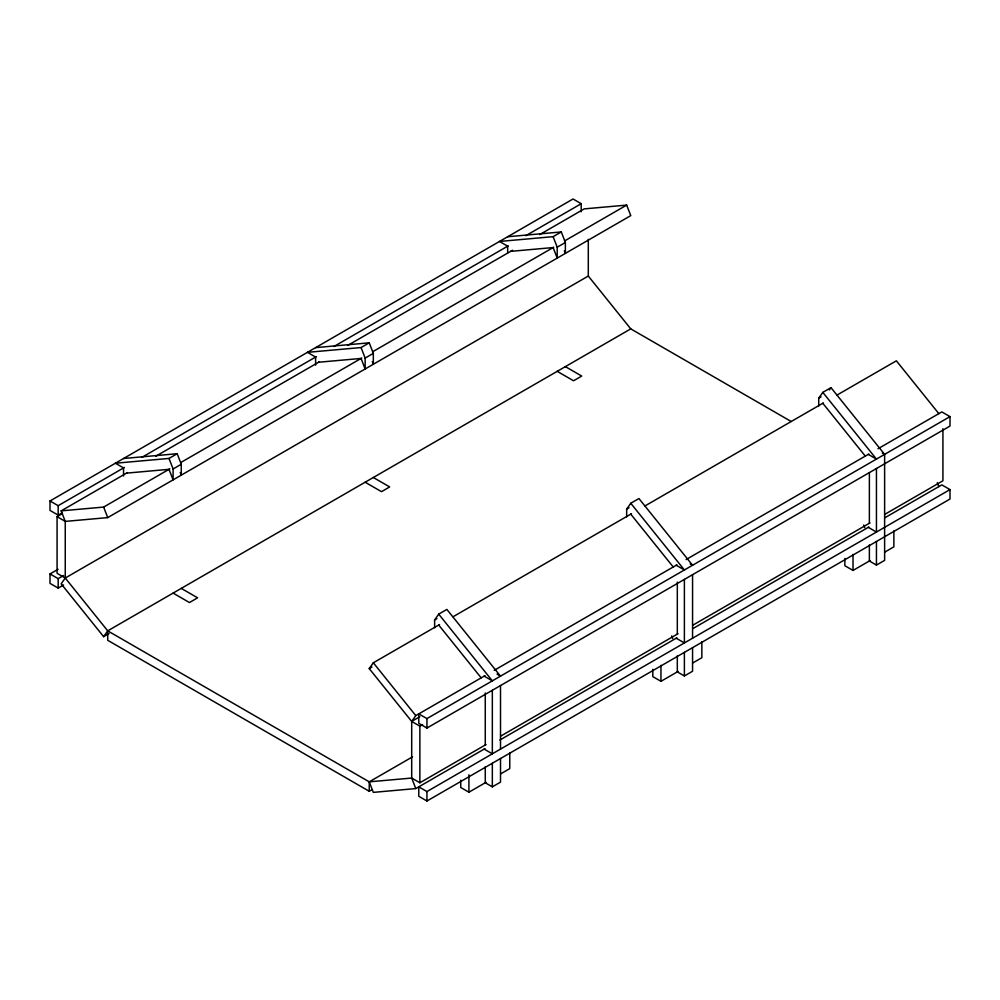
<?xml version="1.0" encoding="UTF-8"?>
<svg xmlns="http://www.w3.org/2000/svg" width="1000" height="1000" viewBox="0 0 1000 1000"><rect width="100%" height="100%" fill="white"/><g stroke="black" fill="none" stroke-linecap="round" stroke-linejoin="round"><path stroke-width="1.5" d="M588.3 239.312L588.3 276.05L65.25 578.025L61.163 583.837L103.625 636.663L109.038 633.55M103.625 636.663L107.713 630.85L630.763 328.875L791.175 421.488M422.575 724.587L419.875 726.15L411.7 721.425L369.237 668.6L373.325 662.788L439.55 624.55M434.625 627.737L434.625 619.95L438.7 614.138L446.875 609.425L500.513 676.137L497 674.112M485.012 748.612L415.788 788.575L411.7 778.05L411.7 721.425L415.788 715.612L485.012 675.65M626.675 516.85L626.675 509.075L630.763 503.263L638.938 498.537L692.562 565.25L690.225 563.913M818.725 405.975L818.725 398.188L822.812 392.375L830.987 387.663L884.625 454.375L884.625 560.375L876.45 565.087L869.375 561L869.375 545.025M829.35 389.988L830.987 387.663M62.225 512.788L58.175 515.125L50 510.412L50 500.975L573.05 198.988L581.213 203.713L581.213 211.8M50 500.975L58.175 505.688L124.4 467.45M141.962 457.312L316.312 356.65M333.888 346.512L508.237 245.85M525.8 235.7L581.213 203.713M486.1 744.525L419.875 782.763L411.7 778.05L369.237 781.838L107.713 630.85L65.25 578.025L65.25 521.4L61.163 510.875L127.387 472.638M155.775 456.25L319.312 361.838M347.688 345.45L512.575 250.25M539.612 234.638L584.212 208.888L626.675 205.1L630.763 215.625L107.713 517.612L65.25 521.4L57.075 516.688L57.075 573.3L65.25 578.025M57.075 516.688L62.488 513.562M123.55 476.025L123.55 467.938L115.375 463.225L169.013 458.438L177.188 453.713L181.275 464.25L181.275 475.138L180.25 472.512M315.613 365.15L315.613 357.062L307.438 352.337L361.062 347.55L369.237 342.837L373.325 353.363L373.325 364.263L372.3 361.625M507.663 252.913L507.663 246.175L499.487 241.462L553.125 236.663L561.3 231.95L565.375 242.488L565.375 253.375L564.362 250.75M61.163 510.875L103.625 507.075L169.85 468.837M180.662 462.6L361.775 358.038M372.587 351.8L553.688 247.237M564.5 240.987L626.675 205.1M126.55 473.125L169.013 469.325L173.1 479.862L173.1 468.963L181.275 464.25M318.6 362.238L361.062 358.45L365.15 368.975L365.15 358.088L373.325 353.363M510.65 251.363L553.125 247.562L557.212 258.1L557.212 247.2L565.375 242.488M63.575 584.975L58.175 588.088L50 583.375L50 573.938L58.1 569.263M50 573.938L58.175 578.65L63.575 575.538M434.625 619.95L436.95 618.6M626.675 509.075L629.012 507.725M818.725 398.188L821.062 396.838M453.062 616.75L631.462 513.75M644.987 505.938L823.388 402.938M836.9 395.138L896.375 360.812L938.838 413.638M369.237 668.6L371.938 667.038M494.175 670.35L676.925 564.85M686.1 559.55L868.85 454.05M878.012 448.75L941.825 411.912L950 416.625L950 426.062L426.95 728.037L418.787 723.325L418.787 713.888L426.95 718.6L950 416.625M411.7 721.425L419.812 716.737M371.912 789.737L369.237 791.275L369.237 781.838L412.488 756.875M500.975 735.95L678.025 633.725M692.887 625.15L869.938 522.925M884.8 514.338L942.925 480.788L942.925 428.762M499.875 740.037L676.925 637.812M692.85 628.612L868.85 527.013M884.775 517.812L941.825 484.875L950 489.588L950 499.025L426.95 801.012L418.787 796.287L418.787 786.85L426.95 791.575L950 489.588M460.737 780.225L460.737 787.487L468.913 792.2L486.05 782.312M500.55 773.938L509.775 768.612L509.775 752.638M652.8 669.338L652.8 676.6L660.962 681.325L678.1 671.425M692.6 663.05L701.838 657.725L701.838 641.762M844.85 558.462L844.85 565.725L853.025 570.438L870.163 560.55M884.663 552.175L893.888 546.85L893.888 530.875M485.262 766.8L485.262 782.763L492.337 786.85L500.513 782.138L500.513 758.538M677.312 655.913L677.312 671.888L684.388 675.975L692.562 671.25L692.562 647.663M507.663 236.737L561.3 231.95M315.613 347.625L369.237 342.837M123.55 458.5L177.188 453.713M415.788 788.575L373.325 792.375L369.237 781.838M882.288 453.025L884.625 454.375M868.275 454.375L876.45 459.087L822.812 392.375M868.275 527.337L876.45 532.062L876.45 468.525M565.375 366.625L581.725 376.062L573.55 380.775L557.212 371.337M676.213 565.25L684.388 569.975L630.763 503.263M676.213 638.225L684.388 642.938L684.388 579.412M373.325 477.5L389.675 486.938L381.5 491.662L365.15 482.225M484.162 676.137L492.337 680.85L438.7 614.138M484.162 749.1L492.337 753.825L492.337 690.288M181.275 588.387L197.613 597.825L189.438 602.537L173.1 593.1M369.237 791.275L107.713 640.288L107.713 630.85M822.812 403.275L865.288 456.1M588.3 276.05L630.763 328.875M630.763 514.15L673.225 566.987M438.7 625.037L481.175 677.862M373.325 662.788L415.788 715.612M937.3 482.65L938.838 486.6M863.725 525.05L864.737 527.65M553.125 236.663L557.212 247.2M671.663 635.938L672.675 638.538M361.062 347.55L365.15 358.088M169.013 458.438L173.1 468.963M103.625 507.075L107.713 517.612M876.45 541.5L876.45 565.087M869.375 472.75L869.375 523.25M853.025 554.462L853.025 570.438M692.562 574.688L692.562 638.225M684.388 652.375L684.388 675.975M677.312 582.1L677.312 634.138M660.962 665.35L660.962 681.325M500.513 685.575L500.513 749.1M492.337 763.263L492.337 786.85M485.262 692.987L485.262 745.013M468.913 774.775L468.913 792.2M426.95 718.6L426.95 728.037M426.95 791.575L426.95 801.012M419.875 726.15L419.875 782.763M58.175 505.688L58.175 515.125M58.175 578.65L58.175 588.088"/></g></svg>
